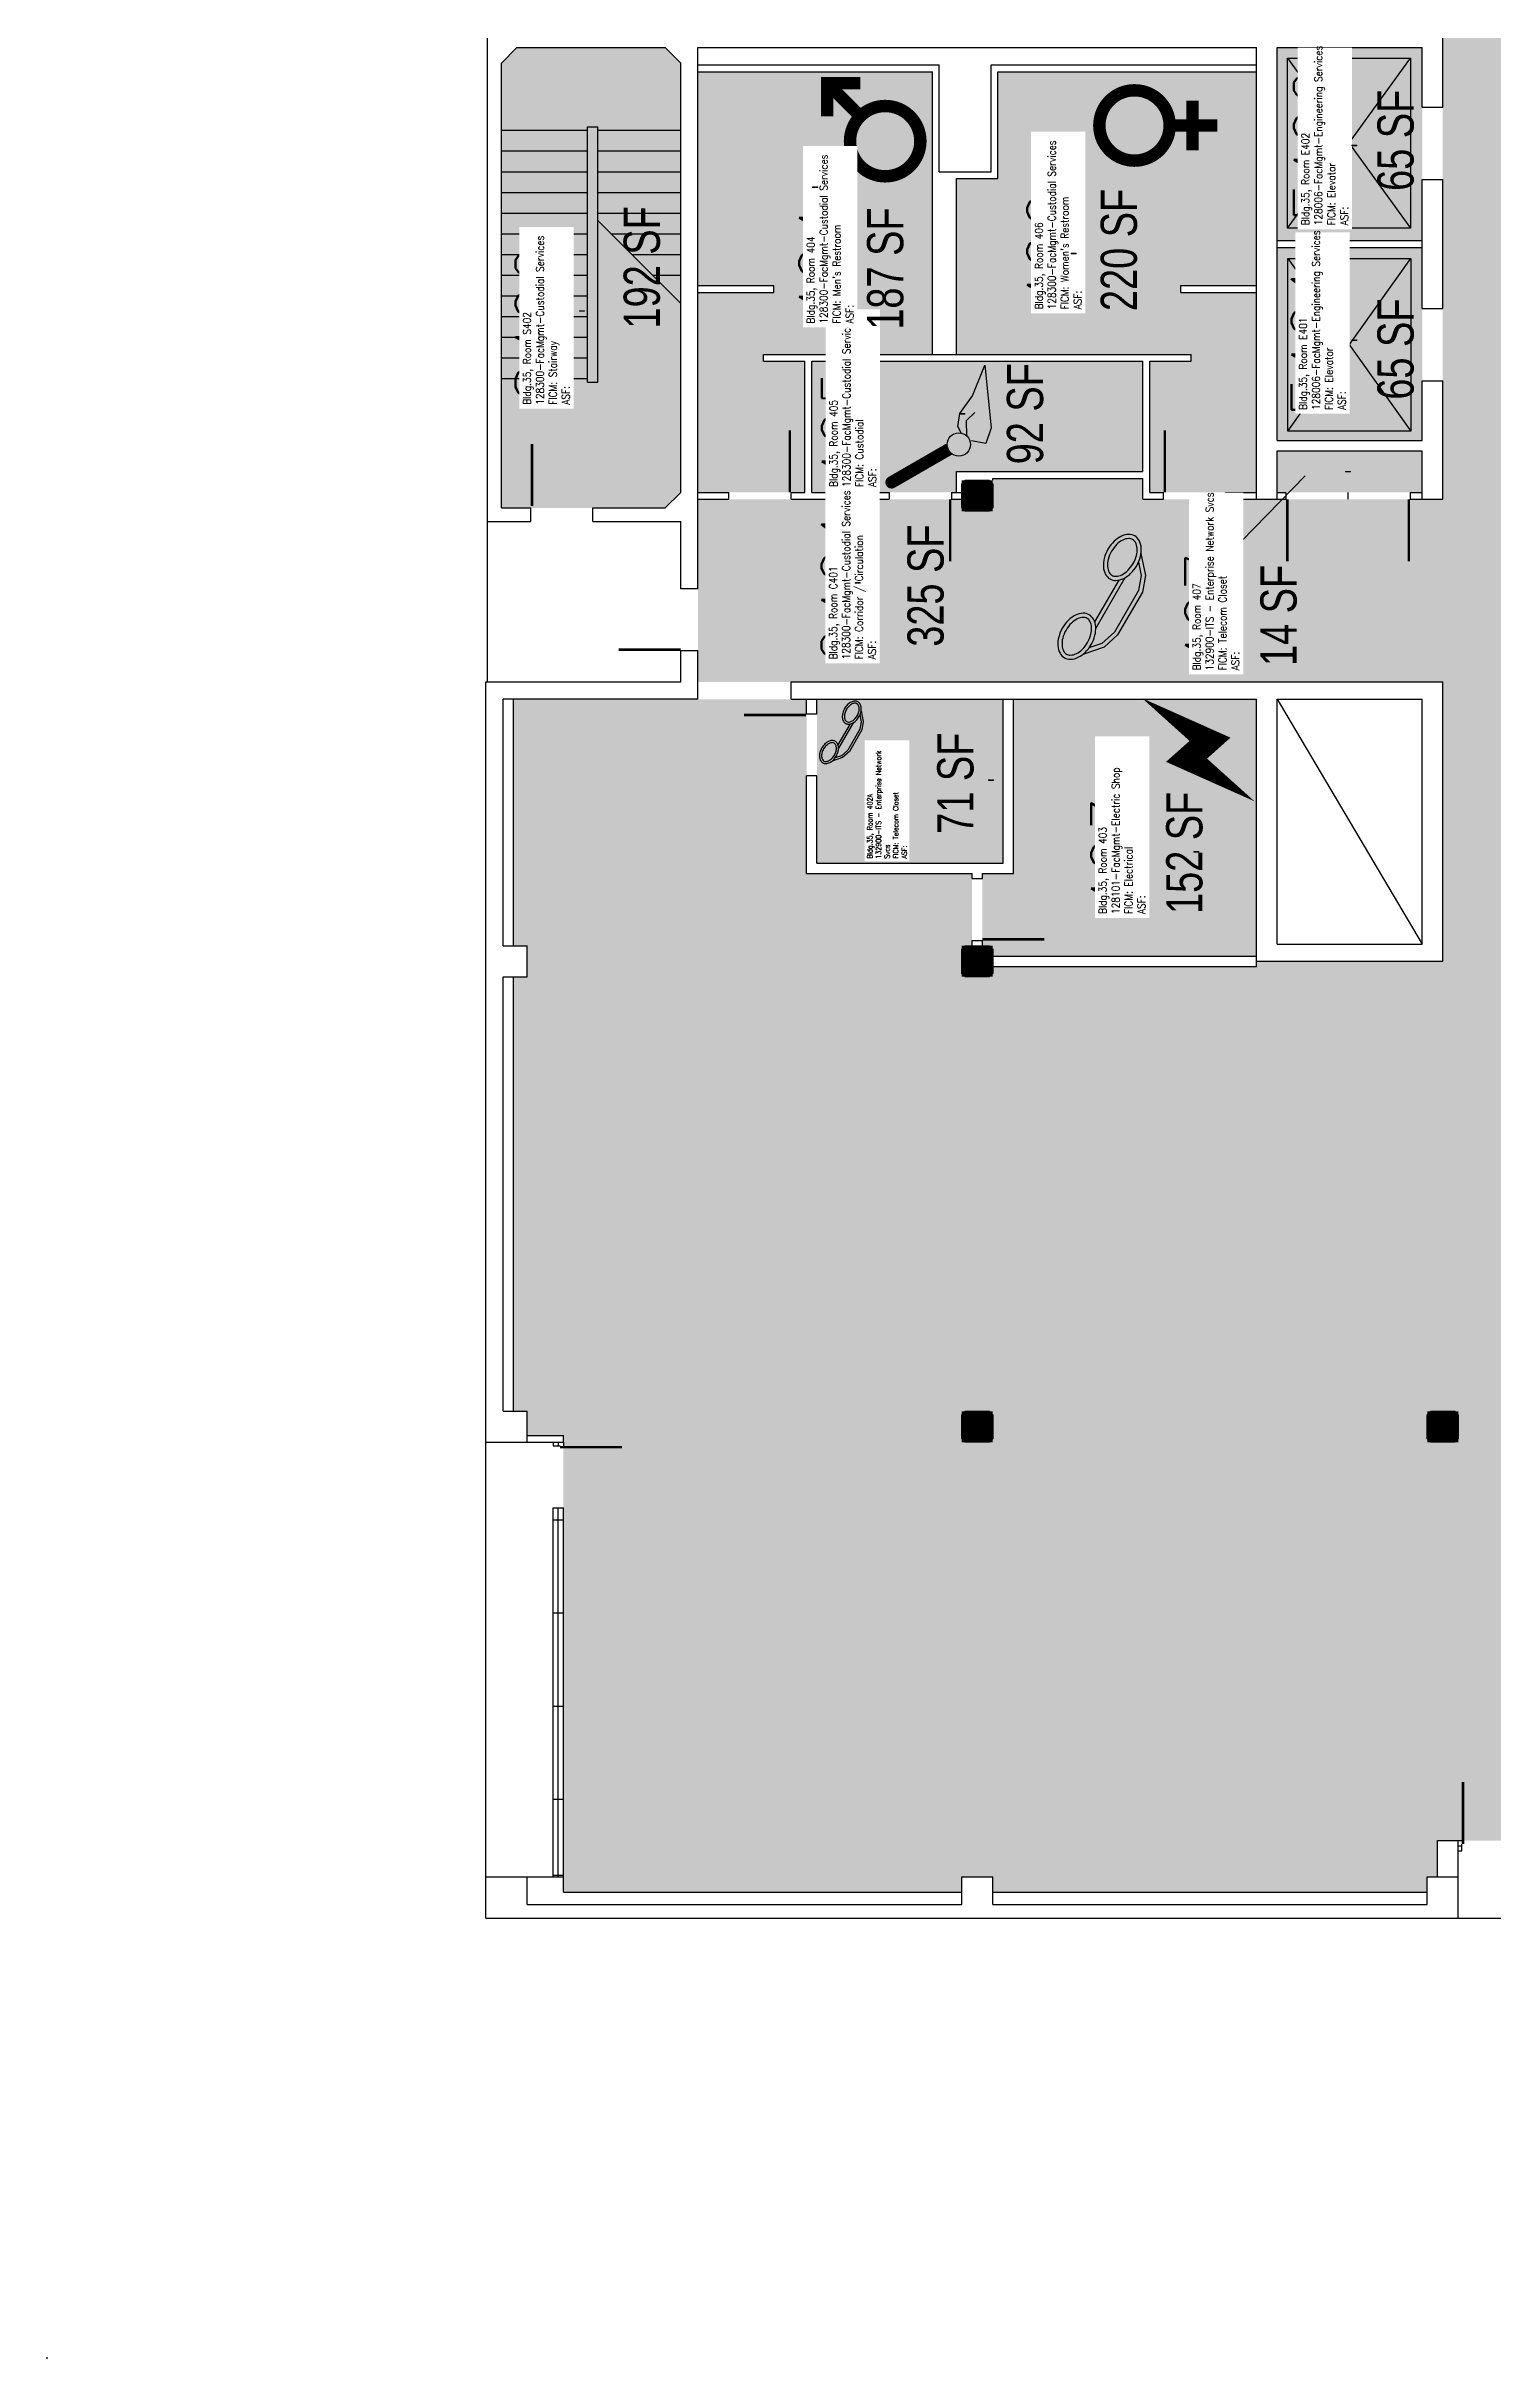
# Model space of a CAD drawing. Header units: inches. Extents: x 0 to 3363, y 0 to 2553.
# Drawn here: x 0 to 839, y 0 to 1341 of the extents above; entities that cross this region are included whole.
import ezdxf
from ezdxf.enums import TextEntityAlignment as Align

# ---------------------------------------------------------------- set-up
doc = ezdxf.new("R2010")
doc.units = ezdxf.units.IN
doc.header["$LTSCALE"] = 10
doc.header["$MEASUREMENT"] = 0
doc.layers.get('0').update_dxf_attribs({"linetype": 'CONTINUOUS'})
for name, color, linetype in [('A-DOOR', 2, 'CONTINUOUS'), ('A-FLOR', 3, 'CONTINUOUS'), ('A-GLAZ', 1, 'CONTINUOUS'), ('A-GLAZ-SILL', 2, 'CONTINUOUS'), ('A-IDEN-ICON', 4, 'CONTINUOUS'), ('A-IDEN-RNUM', 7, 'CONTINUOUS'), ('A-IDEN-SNUM', 4, 'CONTINUOUS'), ('A-IDEN-VNUM', 4, 'CONTINUOUS'), ('A-ROOF', 2, 'CONTINUOUS'), ('A-SWAL', 5, 'CONTINUOUS'), ('A-WALL', 5, 'CONTINUOUS'), ('A-WALL-PATT', 7, 'CONTINUOUS'), ('AREA-TEXT', 3, 'CONTINUOUS'), ('Rooms-Category-Color', 7, 'CONTINUOUS'), ('Rooms-College-Color', 7, 'CONTINUOUS'), ('Rooms-Department-Color', 7, 'CONTINUOUS'), ('Rooms-Division-Color', 7, 'CONTINUOUS'), ('Rooms-Information', 7, 'CONTINUOUS')]:
    doc.layers.add(name, color=color, linetype=linetype)
doc.styles.add('AREA', font='arial.ttf', dxfattribs={"width": 0.75, "height": 21})
doc.styles.add('ROOMSNUMBER', font='TXT.SHX', dxfattribs={"height": 0.03})
doc.styles.add('ROOMVNUMBER', font='simplex.shx', dxfattribs={"width": 0.85})

# ---------------------------------------------------------------- blocks, each defined once
blk = doc.blocks.new('CPCUST')
for p, q in [((0.0171, -0.0639), (0.02, -0.0466)), ((0.0262, -0.0408), (0.0446, -0.0406)), ((0.0297, -0.0341), (0.0376, -0.0302)), ((0.0376, -0.0302), (0.0533, -0.0324)), ((0.0446, -0.0406), (0.0543, -0.0505)), ((0.0533, -0.0324), (0.0745, -0.0479)), ((0.0745, -0.0479), (0.1117, -0.0625)), ((0.0358, -0.0705), (0.0171, -0.0639)), ((0.1117, -0.0625), (0.0358, -0.0705))]:
    blk.add_line(p, q)
at = {"const_width": 0.015}
blk.add_lwpolyline([(-0.03, 0.05), (0.01, -0.0193)], dxfattribs=at)
at = {"const_width": 0.0075}
blk.add_lwpolyline([(-0.0332, 0.0481, 1), (-0.0268, 0.0519, 1)], format="xyb", close=True, dxfattribs=at)
blk.add_circle((0.0158, -0.0313), 0.0141)
blk = doc.blocks.new('CPMEN')
at = {"const_width": 0.015}
for points in [[(0.055, 0.01), (0.055, 0.05), (0.015, 0.05)], [(0.0151, 0.0101), (0.055, 0.05)]]:
    blk.add_lwpolyline(points, dxfattribs=at)
blk.add_lwpolyline([(-0.0575, -0.02, 1), (0.0275, -0.02, 1)], format="xyb", close=True, dxfattribs=at)
blk = doc.blocks.new('CPWOMEN')
at = {"const_width": 0.015}
blk.add_lwpolyline([(-0.0375, 0, 1), (0.0475, 0, 1)], format="xyb", close=True, dxfattribs=at)
for points in [[(0.005, -0.04), (0.005, -0.1)], [(-0.025, -0.07), (0.035, -0.07)]]:
    blk.add_lwpolyline(points, dxfattribs=at)
blk = doc.blocks.new('CPELECT')
blk.add_lwpolyline([(0.0623, 0.0629, 0, 0.03, 0), (0.0105, -0.0168, 0.03, 0.03, 0), (-0.0105, 0.0068, 0.03, 0, 0), (-0.0623, -0.0729, 0.03, 0, 0)], format="xyseb")
blk = doc.blocks.new('CPPHONE')
for p, q in [((0.0169, 0.0279), (-0.0182, -0.0329)), ((0.0096, 0.0252), (-0.0196, -0.0252))]:
    blk.add_line(p, q)
for points in [[(0.0364, 0.0572), (0.0417, 0.0308), (0.0382, 0.0108), (0.0082, -0.0411), (-0.0083, -0.0558), (-0.0338, -0.0645)], [(0.0334, 0.047), (0.0366, 0.0307), (0.0334, 0.0126), (0.0043, -0.0379), (-0.0109, -0.0514), (-0.0265, -0.0567)]]:
    blk.add_lwpolyline(points)
for points in [[(0.0288, 0.0786, 0.139889), (0.0216, 0.0804, 0.107118), (0.0122, 0.0781, 0.079812), (0.0039, 0.0722, 0.067459), (-0.0035, 0.0626, 0.067459), (-0.008, 0.0515, 0.079812), (-0.009, 0.0413, 0.107118), (-0.0064, 0.032, 0.139889), (-0.0012, 0.0267, 0.139889), (0.0061, 0.0248, 0.107118), (0.0155, 0.0272, 0.079812), (0.0238, 0.0331, 0.067459), (0.0312, 0.0426, 0.067459), (0.0357, 0.0538, 0.079812), (0.0367, 0.0639, 0.107118), (0.034, 0.0732, 0.139889)], [(0.0263, 0.0743, 0.139889), (0.0218, 0.0754, 0.107118), (0.0144, 0.0736, 0.079812), (0.0074, 0.0686, 0.067459), (0.0008, 0.0601, 0.067459), (-0.0032, 0.0502, 0.079812), (-0.004, 0.0417, 0.107118), (-0.0019, 0.0344, 0.139889), (0.0013, 0.031, 0.139889), (0.0059, 0.0298, 0.107118), (0.0133, 0.0317, 0.079812), (0.0203, 0.0367, 0.067459), (0.0268, 0.0451, 0.067459), (0.0309, 0.055, 0.079812), (0.0317, 0.0636, 0.107118), (0.0296, 0.0709, 0.139889)], [(-0.0262, -0.0167, 0.139889), (-0.0334, -0.0148, 0.107118), (-0.0428, -0.0172, 0.079812), (-0.0511, -0.0231, 0.067459), (-0.0585, -0.0326, 0.067459), (-0.063, -0.0438, 0.079812), (-0.064, -0.0539, 0.107118), (-0.0614, -0.0632, 0.139889), (-0.0562, -0.0686, 0.139889), (-0.0489, -0.0704, 0.107118), (-0.0395, -0.0681, 0.079812), (-0.0312, -0.0622, 0.067459), (-0.0238, -0.0526, 0.067459), (-0.0193, -0.0415, 0.079812), (-0.0183, -0.0313, 0.107118), (-0.021, -0.022, 0.139889)], [(-0.0287, -0.021, 0.139889), (-0.0332, -0.0198, 0.107118), (-0.0406, -0.0217, 0.079812), (-0.0476, -0.0267, 0.067459), (-0.0542, -0.0351, 0.067459), (-0.0582, -0.045, 0.079812), (-0.059, -0.0536, 0.107118), (-0.0569, -0.0609, 0.139889), (-0.0537, -0.0643, 0.139889), (-0.0491, -0.0654, 0.107118), (-0.0417, -0.0636, 0.079812), (-0.0347, -0.0586, 0.067459), (-0.0282, -0.0501, 0.067459), (-0.0241, -0.0402, 0.079812), (-0.0233, -0.0317, 0.107118), (-0.0254, -0.0244, 0.139889)]]:
    blk.add_lwpolyline(points, format="xyb", close=True)
blk = doc.blocks.new('COL')
at = {"layer": 'A-SWAL'}
blk.add_lwpolyline([(9, 7), (9, -7), (7, -9), (-7, -9), (-9, -7), (-9, 7), (-7, 9), (7, 9)], close=True, dxfattribs=at)
at = {"layer": 'A-WALL-PATT', "const_width": 18}
blk.add_lwpolyline([(0, 9), (0, -9)], dxfattribs=at)

msp = doc.modelspace()

# ---------------------------------------------------------------- hatches: boundary and pattern name
at = {"layer": 'Rooms-Category-Color', "true_color": 0x99d7b2}
msp.add_hatch(color=253, dxfattribs=at).paths.add_polyline_path([(810, 1089), (810, 816), (810, 810), (804, 810), (798, 810), (702, 810), (702, 807), (537, 807), (537, 810), (537, 822), (537, 861), (441, 861), (441, 962), (431, 962), (429, 962), (425, 962), (417, 962), (271, 962), (271, 819), (279, 819), (279, 816), (279, 810), (279, 801), (271, 801), (271, 549), (279, 549), (279, 543), (279, 537), (279, 535), (300, 535), (300, 531), (300, 318), (300, 282), (300, 279), (300, 270), (531, 270), (531, 279), (549, 279), (549, 270), (801, 270), (801, 279), (804, 279), (807, 279), (807, 300), (810, 300), (813, 300), (819, 300), (969, 300), (975, 300), (1077, 300), (1083, 300), (1239, 300), (1245, 300), (1401, 300), (1407, 300), (1611, 300), (1615, 300), (1615, 432), (1615, 531), (1611, 531), (1611, 537), (1611, 543), (1611, 549), (1629, 549), (1629, 543), (1631, 543), (1632, 543), (1667, 543), (1668, 543), (1790, 543), (1826, 543), (1891, 543), (1891, 672), (1890, 672), (1887, 672), (1782, 672), (1733.6, 672), (1665, 672), (1629, 672), (1623, 672), (1617, 672), (1611, 672), (1575, 672), (1509, 672), (1395, 672), (1359, 672), (1350, 672), (1341, 672), (1324.3, 672), (1305, 672), (1185, 672), (1125, 672), (1089, 672), (1077, 672), (1023, 672), (1023, 678), (1023, 813), (1050, 813), (1050, 969), (1050, 975), (1050, 1077), (1050, 1083), (1050, 1566), (1050, 1596), (2340, 1596), (2460, 1596), (2460, 1062), (2460, 810), (2433, 810), (2433, 785), (2433, 689), (2433, 678), (2433, 672), (2425, 672), (2389, 672), (2328, 672), (2325, 672), (2322, 672), (2223, 672), (2202, 672), (2166, 672), (2163, 672), (2157, 672), (2154, 672), (2118, 672), (1930, 672), (1894, 672), (1893, 672), (1893, 543), (1893, 300), (1899, 300), (2419, 300), (2421, 300), (2422, 300), (2430, 300), (2430, 279), (2436, 279), (2439, 279), (2439, 269), (2439, 263), (2589, 263), (2595, 263), (2623, 263), (2659, 263), (2691, 263), (2691, 269), (2691, 279), (2697, 279), (2703, 279), (2707, 279), (2707, 486), (2703, 486), (2700, 486), (2700, 503), (2700, 507), (2700, 533), (2700, 537), (2700, 543), (2700, 603), (2700, 611), (2700, 613), (2700, 639), (2700, 647), (2700, 648), (2700, 649), (2700, 672), (2700, 678), (2700, 815), (2700, 972), (2798, 972), (2808, 972), (2808, 812), (2808, 808), (2808, 805), (2808, 702), (2808, 678), (2808, 672), (2808, 652), (2808, 648), (2808, 647), (2808, 611), (2808, 543), (2808, 537), (2808, 486), (2709, 486), (2709, 279), (2709, 269), (2913, 269), (2919, 269), (2961, 269), (2961, 279), (2979, 279), (2979, 269), (3048, 269), (3105, 269), (3111, 269), (3231, 269), (3231, 279), (3231, 1071), (3231, 1081), (3231, 1095), (3231, 1605), (3231, 1611), (3231, 1621), (2979, 1621), (2979, 1611), (2965, 1611), (2961, 1611), (2961, 1621), (2916, 1621), (2916, 1627), (2916, 1633), (2808, 1633), (2808, 1627), (2808, 1610), (2808, 1543), (2808, 1458), (2710, 1458), (2706, 1458), (2700, 1458), (2700, 1620), (2700, 1725), (2700, 1728), (2710, 1728), (2710, 1635), (2808, 1635), (2916, 1635), (2967, 1635), (2973, 1635), (3048, 1635), (3048, 1882), (3048, 1890), (3085, 1890), (3085, 1893), (3085, 2052), (3085, 2160), (3048, 2160), (3048, 2259), (3048, 2260), (3048, 2268), (3048, 2421), (2708, 2421), (2708, 2322), (2700, 2322), (2700, 2328), (2700, 2422), (2541, 2422), (2535, 2422), (2519, 2422), (2518, 2422), (2507, 2422), (2483, 2422), (2482, 2422), (2471, 2422), (2436, 2422), (2436, 2268), (2433, 2268), (2433, 2169), (2437, 2169), (2439, 2167), (2439, 2153), (2437, 2151), (2423, 2151), (2421, 2153), (2421, 2160), (2169, 2160), (2169, 2153), (2167, 2151), (2153, 2151), (2151, 2153), (2151, 2160), (1899, 2160), (1899, 2153), (1897, 2151), (1883, 2151), (1881, 2153), (1881, 2160), (1629, 2160), (1629, 2153), (1627, 2151), (1613, 2151), (1611, 2153), (1611, 2160), (1359, 2160), (1359, 2153), (1357, 2151), (1353, 2151), (1353, 1887), (1353, 1760), (1353, 1754), (1353, 1725), (813, 1725), (813, 1620), (810, 1620), (810, 1461), (810, 1458), (813, 1458), (813, 1455), (813, 1453), (813, 1449), (813, 1447), (813, 1417), (813, 1413), (813, 1411), (813, 1350), (810, 1350), (810, 1305.5), (810, 1263.5), (810, 1188.6), (810, 1146.6)])
at = {"layer": 'Rooms-Category-Color', "true_color": 0xadadad}
for points in [[(264, 1073), (264, 1081), (264, 1129), (264, 1142), (264, 1331), (273, 1340), (359, 1340), (368, 1331), (368, 1082), (359, 1073), (317, 1073), (281, 1073)], [(798.2, 1228), (798.2, 1263.5), (798.2, 1305.5), (798, 1340), (714, 1340), (714, 1228)], [(416, 1158), (416, 1162), (514, 1162), (514, 1326), (506, 1326), (378, 1326), (378, 1322), (378, 1202), (422, 1202), (422, 1198), (378, 1198), (378, 1146), (378, 1142), (378, 1082), (396, 1082), (402, 1082), (432, 1082), (438, 1082), (440, 1082), (440, 1142), (440, 1158)], [(664, 1158), (640, 1158), (640, 1082), (648, 1082), (684, 1082), (702, 1082), (684, 1082), (702, 1082), (702, 1112), (702, 1198), (658, 1198), (658, 1202), (702, 1202), (702, 1326), (590, 1326), (552, 1326), (552, 1264), (528, 1264), (528, 1162), (664, 1162)], [(798.2, 1188.6), (798.2, 1224), (714, 1224), (714, 1112), (798, 1112), (798.2, 1146.6)], [(528, 1082), (528, 1094), (636, 1094), (636, 1158), (444, 1158), (444, 1082), (446, 1082), (449, 1082), (485, 1082), (487, 1082), (489, 1082), (523, 1082), (525, 1082)], [(791, 1082), (755, 1082), (714, 1082), (714, 1106), (798, 1106), (798, 1082), (792, 1082)], [(810, 972), (810, 1078), (792, 1078), (755, 1078), (720, 1078), (719, 1078), (714, 1078), (702, 1078), (684, 1078), (702, 1078), (684, 1078), (648, 1078), (636, 1078), (636, 1090), (549, 1090), (549, 1078), (531, 1078), (525, 1078), (523, 1078), (495, 1078), (489, 1078), (487, 1078), (485, 1078), (449, 1078), (438, 1078), (432, 1078), (402, 1078), (396, 1078), (378, 1078), (378, 1044), (378, 1026), (378, 996), (378, 990), (378, 972), (431, 972), (467, 972)], [(555, 867), (555, 962), (447, 962), (447, 917.5), (447, 867)], [(543, 861), (561, 861), (561, 962), (565, 962), (569, 962), (702, 962), (702, 816), (702, 813), (543, 813), (543, 822), (543, 858)]]:
    msp.add_hatch(color=253, dxfattribs=at).paths.add_polyline_path(points)
at = {"layer": 'Rooms-College-Color', "true_color": 0x80bc67}
msp.add_hatch(color=83, dxfattribs=at).paths.add_polyline_path([(810, 1089), (810, 816), (810, 810), (804, 810), (798, 810), (702, 810), (702, 807), (537, 807), (537, 810), (537, 822), (537, 861), (441, 861), (441, 962), (431, 962), (429, 962), (425, 962), (417, 962), (271, 962), (271, 819), (279, 819), (279, 816), (279, 810), (279, 801), (271, 801), (271, 549), (279, 549), (279, 543), (279, 537), (279, 535), (300, 535), (300, 531), (300, 318), (300, 282), (300, 279), (300, 270), (531, 270), (531, 279), (549, 279), (549, 270), (801, 270), (801, 279), (804, 279), (807, 279), (807, 300), (810, 300), (813, 300), (819, 300), (969, 300), (975, 300), (1077, 300), (1083, 300), (1239, 300), (1245, 300), (1401, 300), (1407, 300), (1611, 300), (1615, 300), (1615, 432), (1615, 531), (1611, 531), (1611, 537), (1611, 543), (1611, 549), (1629, 549), (1629, 543), (1631, 543), (1632, 543), (1667, 543), (1668, 543), (1790, 543), (1826, 543), (1891, 543), (1891, 672), (1890, 672), (1887, 672), (1782, 672), (1733.6, 672), (1665, 672), (1629, 672), (1623, 672), (1617, 672), (1611, 672), (1575, 672), (1509, 672), (1395, 672), (1359, 672), (1350, 672), (1341, 672), (1324.3, 672), (1305, 672), (1185, 672), (1125, 672), (1089, 672), (1077, 672), (1023, 672), (1023, 678), (1023, 813), (1050, 813), (1050, 969), (1050, 975), (1050, 1077), (1050, 1083), (1050, 1566), (1050, 1596), (2340, 1596), (2460, 1596), (2460, 1062), (2460, 810), (2433, 810), (2433, 785), (2433, 689), (2433, 678), (2433, 672), (2425, 672), (2389, 672), (2328, 672), (2325, 672), (2322, 672), (2223, 672), (2202, 672), (2166, 672), (2163, 672), (2157, 672), (2154, 672), (2118, 672), (1930, 672), (1894, 672), (1893, 672), (1893, 543), (1893, 300), (1899, 300), (2419, 300), (2421, 300), (2422, 300), (2430, 300), (2430, 279), (2436, 279), (2439, 279), (2439, 269), (2439, 263), (2589, 263), (2595, 263), (2623, 263), (2659, 263), (2691, 263), (2691, 269), (2691, 279), (2697, 279), (2703, 279), (2707, 279), (2707, 486), (2703, 486), (2700, 486), (2700, 503), (2700, 507), (2700, 533), (2700, 537), (2700, 543), (2700, 603), (2700, 611), (2700, 613), (2700, 639), (2700, 647), (2700, 648), (2700, 649), (2700, 672), (2700, 678), (2700, 815), (2700, 972), (2798, 972), (2808, 972), (2808, 812), (2808, 808), (2808, 805), (2808, 702), (2808, 678), (2808, 672), (2808, 652), (2808, 648), (2808, 647), (2808, 611), (2808, 543), (2808, 537), (2808, 486), (2709, 486), (2709, 279), (2709, 269), (2913, 269), (2919, 269), (2961, 269), (2961, 279), (2979, 279), (2979, 269), (3048, 269), (3105, 269), (3111, 269), (3231, 269), (3231, 279), (3231, 1071), (3231, 1081), (3231, 1095), (3231, 1605), (3231, 1611), (3231, 1621), (2979, 1621), (2979, 1611), (2965, 1611), (2961, 1611), (2961, 1621), (2916, 1621), (2916, 1627), (2916, 1633), (2808, 1633), (2808, 1627), (2808, 1610), (2808, 1543), (2808, 1458), (2710, 1458), (2706, 1458), (2700, 1458), (2700, 1620), (2700, 1725), (2700, 1728), (2710, 1728), (2710, 1635), (2808, 1635), (2916, 1635), (2967, 1635), (2973, 1635), (3048, 1635), (3048, 1882), (3048, 1890), (3085, 1890), (3085, 1893), (3085, 2052), (3085, 2160), (3048, 2160), (3048, 2259), (3048, 2260), (3048, 2268), (3048, 2421), (2708, 2421), (2708, 2322), (2700, 2322), (2700, 2328), (2700, 2422), (2541, 2422), (2535, 2422), (2519, 2422), (2518, 2422), (2507, 2422), (2483, 2422), (2482, 2422), (2471, 2422), (2436, 2422), (2436, 2268), (2433, 2268), (2433, 2169), (2437, 2169), (2439, 2167), (2439, 2153), (2437, 2151), (2423, 2151), (2421, 2153), (2421, 2160), (2169, 2160), (2169, 2153), (2167, 2151), (2153, 2151), (2151, 2153), (2151, 2160), (1899, 2160), (1899, 2153), (1897, 2151), (1883, 2151), (1881, 2153), (1881, 2160), (1629, 2160), (1629, 2153), (1627, 2151), (1613, 2151), (1611, 2153), (1611, 2160), (1359, 2160), (1359, 2153), (1357, 2151), (1353, 2151), (1353, 1887), (1353, 1760), (1353, 1754), (1353, 1725), (813, 1725), (813, 1620), (810, 1620), (810, 1461), (810, 1458), (813, 1458), (813, 1455), (813, 1453), (813, 1449), (813, 1447), (813, 1417), (813, 1413), (813, 1411), (813, 1350), (810, 1350), (810, 1305.5), (810, 1263.5), (810, 1188.6), (810, 1146.6)])
at = {"layer": 'Rooms-College-Color', "true_color": 0xadadad}
for points in [[(264, 1073), (264, 1081), (264, 1129), (264, 1142), (264, 1331), (273, 1340), (359, 1340), (368, 1331), (368, 1082), (359, 1073), (317, 1073), (281, 1073)], [(798.2, 1228), (798.2, 1263.5), (798.2, 1305.5), (798, 1340), (714, 1340), (714, 1228)], [(416, 1158), (416, 1162), (514, 1162), (514, 1326), (506, 1326), (378, 1326), (378, 1322), (378, 1202), (422, 1202), (422, 1198), (378, 1198), (378, 1146), (378, 1142), (378, 1082), (396, 1082), (402, 1082), (432, 1082), (438, 1082), (440, 1082), (440, 1142), (440, 1158)], [(664, 1158), (640, 1158), (640, 1082), (648, 1082), (684, 1082), (702, 1082), (684, 1082), (702, 1082), (702, 1112), (702, 1198), (658, 1198), (658, 1202), (702, 1202), (702, 1326), (590, 1326), (552, 1326), (552, 1264), (528, 1264), (528, 1162), (664, 1162)], [(798.2, 1188.6), (798.2, 1224), (714, 1224), (714, 1112), (798, 1112), (798.2, 1146.6)], [(528, 1082), (528, 1094), (636, 1094), (636, 1158), (444, 1158), (444, 1082), (446, 1082), (449, 1082), (485, 1082), (487, 1082), (489, 1082), (523, 1082), (525, 1082)], [(791, 1082), (755, 1082), (714, 1082), (714, 1106), (798, 1106), (798, 1082), (792, 1082)], [(810, 972), (810, 1078), (792, 1078), (755, 1078), (720, 1078), (719, 1078), (714, 1078), (702, 1078), (684, 1078), (702, 1078), (684, 1078), (648, 1078), (636, 1078), (636, 1090), (549, 1090), (549, 1078), (531, 1078), (525, 1078), (523, 1078), (495, 1078), (489, 1078), (487, 1078), (485, 1078), (449, 1078), (438, 1078), (432, 1078), (402, 1078), (396, 1078), (378, 1078), (378, 1044), (378, 1026), (378, 996), (378, 990), (378, 972), (431, 972), (467, 972)], [(555, 867), (555, 962), (447, 962), (447, 917.5), (447, 867)], [(543, 861), (561, 861), (561, 962), (565, 962), (569, 962), (702, 962), (702, 816), (702, 813), (543, 813), (543, 822), (543, 858)]]:
    msp.add_hatch(color=253, dxfattribs=at).paths.add_polyline_path(points)
at = {"layer": 'Rooms-Department-Color', "true_color": 0x62f98f}
msp.add_hatch(color=91, dxfattribs=at).paths.add_polyline_path([(810, 1089), (810, 816), (810, 810), (804, 810), (798, 810), (702, 810), (702, 807), (537, 807), (537, 810), (537, 822), (537, 861), (441, 861), (441, 962), (431, 962), (429, 962), (425, 962), (417, 962), (271, 962), (271, 819), (279, 819), (279, 816), (279, 810), (279, 801), (271, 801), (271, 549), (279, 549), (279, 543), (279, 537), (279, 535), (300, 535), (300, 531), (300, 318), (300, 282), (300, 279), (300, 270), (531, 270), (531, 279), (549, 279), (549, 270), (801, 270), (801, 279), (804, 279), (807, 279), (807, 300), (810, 300), (813, 300), (819, 300), (969, 300), (975, 300), (1077, 300), (1083, 300), (1239, 300), (1245, 300), (1401, 300), (1407, 300), (1611, 300), (1615, 300), (1615, 432), (1615, 531), (1611, 531), (1611, 537), (1611, 543), (1611, 549), (1629, 549), (1629, 543), (1631, 543), (1632, 543), (1667, 543), (1668, 543), (1790, 543), (1826, 543), (1891, 543), (1891, 672), (1890, 672), (1887, 672), (1782, 672), (1733.6, 672), (1665, 672), (1629, 672), (1623, 672), (1617, 672), (1611, 672), (1575, 672), (1509, 672), (1395, 672), (1359, 672), (1350, 672), (1341, 672), (1324.3, 672), (1305, 672), (1185, 672), (1125, 672), (1089, 672), (1077, 672), (1023, 672), (1023, 678), (1023, 813), (1050, 813), (1050, 969), (1050, 975), (1050, 1077), (1050, 1083), (1050, 1566), (1050, 1596), (2340, 1596), (2460, 1596), (2460, 1062), (2460, 810), (2433, 810), (2433, 785), (2433, 689), (2433, 678), (2433, 672), (2425, 672), (2389, 672), (2328, 672), (2325, 672), (2322, 672), (2223, 672), (2202, 672), (2166, 672), (2163, 672), (2157, 672), (2154, 672), (2118, 672), (1930, 672), (1894, 672), (1893, 672), (1893, 543), (1893, 300), (1899, 300), (2419, 300), (2421, 300), (2422, 300), (2430, 300), (2430, 279), (2436, 279), (2439, 279), (2439, 269), (2439, 263), (2589, 263), (2595, 263), (2623, 263), (2659, 263), (2691, 263), (2691, 269), (2691, 279), (2697, 279), (2703, 279), (2707, 279), (2707, 486), (2703, 486), (2700, 486), (2700, 503), (2700, 507), (2700, 533), (2700, 537), (2700, 543), (2700, 603), (2700, 611), (2700, 613), (2700, 639), (2700, 647), (2700, 648), (2700, 649), (2700, 672), (2700, 678), (2700, 815), (2700, 972), (2798, 972), (2808, 972), (2808, 812), (2808, 808), (2808, 805), (2808, 702), (2808, 678), (2808, 672), (2808, 652), (2808, 648), (2808, 647), (2808, 611), (2808, 543), (2808, 537), (2808, 486), (2709, 486), (2709, 279), (2709, 269), (2913, 269), (2919, 269), (2961, 269), (2961, 279), (2979, 279), (2979, 269), (3048, 269), (3105, 269), (3111, 269), (3231, 269), (3231, 279), (3231, 1071), (3231, 1081), (3231, 1095), (3231, 1605), (3231, 1611), (3231, 1621), (2979, 1621), (2979, 1611), (2965, 1611), (2961, 1611), (2961, 1621), (2916, 1621), (2916, 1627), (2916, 1633), (2808, 1633), (2808, 1627), (2808, 1610), (2808, 1543), (2808, 1458), (2710, 1458), (2706, 1458), (2700, 1458), (2700, 1620), (2700, 1725), (2700, 1728), (2710, 1728), (2710, 1635), (2808, 1635), (2916, 1635), (2967, 1635), (2973, 1635), (3048, 1635), (3048, 1882), (3048, 1890), (3085, 1890), (3085, 1893), (3085, 2052), (3085, 2160), (3048, 2160), (3048, 2259), (3048, 2260), (3048, 2268), (3048, 2421), (2708, 2421), (2708, 2322), (2700, 2322), (2700, 2328), (2700, 2422), (2541, 2422), (2535, 2422), (2519, 2422), (2518, 2422), (2507, 2422), (2483, 2422), (2482, 2422), (2471, 2422), (2436, 2422), (2436, 2268), (2433, 2268), (2433, 2169), (2437, 2169), (2439, 2167), (2439, 2153), (2437, 2151), (2423, 2151), (2421, 2153), (2421, 2160), (2169, 2160), (2169, 2153), (2167, 2151), (2153, 2151), (2151, 2153), (2151, 2160), (1899, 2160), (1899, 2153), (1897, 2151), (1883, 2151), (1881, 2153), (1881, 2160), (1629, 2160), (1629, 2153), (1627, 2151), (1613, 2151), (1611, 2153), (1611, 2160), (1359, 2160), (1359, 2153), (1357, 2151), (1353, 2151), (1353, 1887), (1353, 1760), (1353, 1754), (1353, 1725), (813, 1725), (813, 1620), (810, 1620), (810, 1461), (810, 1458), (813, 1458), (813, 1455), (813, 1453), (813, 1449), (813, 1447), (813, 1417), (813, 1413), (813, 1411), (813, 1350), (810, 1350), (810, 1305.5), (810, 1263.5), (810, 1188.6), (810, 1146.6)])
at = {"layer": 'Rooms-Department-Color', "true_color": 0xacacac}
for points in [[(264, 1073), (264, 1081), (264, 1129), (264, 1142), (264, 1331), (273, 1340), (359, 1340), (368, 1331), (368, 1082), (359, 1073), (317, 1073), (281, 1073)], [(798.2, 1228), (798.2, 1263.5), (798.2, 1305.5), (798, 1340), (714, 1340), (714, 1228)], [(416, 1158), (416, 1162), (514, 1162), (514, 1326), (506, 1326), (378, 1326), (378, 1322), (378, 1202), (422, 1202), (422, 1198), (378, 1198), (378, 1146), (378, 1142), (378, 1082), (396, 1082), (402, 1082), (432, 1082), (438, 1082), (440, 1082), (440, 1142), (440, 1158)], [(664, 1158), (640, 1158), (640, 1082), (648, 1082), (684, 1082), (702, 1082), (684, 1082), (702, 1082), (702, 1112), (702, 1198), (658, 1198), (658, 1202), (702, 1202), (702, 1326), (590, 1326), (552, 1326), (552, 1264), (528, 1264), (528, 1162), (664, 1162)], [(798.2, 1188.6), (798.2, 1224), (714, 1224), (714, 1112), (798, 1112), (798.2, 1146.6)], [(528, 1082), (528, 1094), (636, 1094), (636, 1158), (444, 1158), (444, 1082), (446, 1082), (449, 1082), (485, 1082), (487, 1082), (489, 1082), (523, 1082), (525, 1082)], [(791, 1082), (755, 1082), (714, 1082), (714, 1106), (798, 1106), (798, 1082), (792, 1082)], [(810, 972), (810, 1078), (792, 1078), (755, 1078), (720, 1078), (719, 1078), (714, 1078), (702, 1078), (684, 1078), (702, 1078), (684, 1078), (648, 1078), (636, 1078), (636, 1090), (549, 1090), (549, 1078), (531, 1078), (525, 1078), (523, 1078), (495, 1078), (489, 1078), (487, 1078), (485, 1078), (449, 1078), (438, 1078), (432, 1078), (402, 1078), (396, 1078), (378, 1078), (378, 1044), (378, 1026), (378, 996), (378, 990), (378, 972), (431, 972), (467, 972)], [(555, 867), (555, 962), (447, 962), (447, 917.5), (447, 867)], [(543, 861), (561, 861), (561, 962), (565, 962), (569, 962), (702, 962), (702, 816), (702, 813), (543, 813), (543, 822), (543, 858)]]:
    msp.add_hatch(color=253, dxfattribs=at).paths.add_polyline_path(points)
at = {"layer": 'Rooms-Division-Color', "true_color": 0x62f98f}
msp.add_hatch(color=91, dxfattribs=at).paths.add_polyline_path([(810, 1089), (810, 816), (810, 810), (804, 810), (798, 810), (702, 810), (702, 807), (537, 807), (537, 810), (537, 822), (537, 861), (441, 861), (441, 962), (431, 962), (429, 962), (425, 962), (417, 962), (271, 962), (271, 819), (279, 819), (279, 816), (279, 810), (279, 801), (271, 801), (271, 549), (279, 549), (279, 543), (279, 537), (279, 535), (300, 535), (300, 531), (300, 318), (300, 282), (300, 279), (300, 270), (531, 270), (531, 279), (549, 279), (549, 270), (801, 270), (801, 279), (804, 279), (807, 279), (807, 300), (810, 300), (813, 300), (819, 300), (969, 300), (975, 300), (1077, 300), (1083, 300), (1239, 300), (1245, 300), (1401, 300), (1407, 300), (1611, 300), (1615, 300), (1615, 432), (1615, 531), (1611, 531), (1611, 537), (1611, 543), (1611, 549), (1629, 549), (1629, 543), (1631, 543), (1632, 543), (1667, 543), (1668, 543), (1790, 543), (1826, 543), (1891, 543), (1891, 672), (1890, 672), (1887, 672), (1782, 672), (1733.6, 672), (1665, 672), (1629, 672), (1623, 672), (1617, 672), (1611, 672), (1575, 672), (1509, 672), (1395, 672), (1359, 672), (1350, 672), (1341, 672), (1324.3, 672), (1305, 672), (1185, 672), (1125, 672), (1089, 672), (1077, 672), (1023, 672), (1023, 678), (1023, 813), (1050, 813), (1050, 969), (1050, 975), (1050, 1077), (1050, 1083), (1050, 1566), (1050, 1596), (2340, 1596), (2460, 1596), (2460, 1062), (2460, 810), (2433, 810), (2433, 785), (2433, 689), (2433, 678), (2433, 672), (2425, 672), (2389, 672), (2328, 672), (2325, 672), (2322, 672), (2223, 672), (2202, 672), (2166, 672), (2163, 672), (2157, 672), (2154, 672), (2118, 672), (1930, 672), (1894, 672), (1893, 672), (1893, 543), (1893, 300), (1899, 300), (2419, 300), (2421, 300), (2422, 300), (2430, 300), (2430, 279), (2436, 279), (2439, 279), (2439, 269), (2439, 263), (2589, 263), (2595, 263), (2623, 263), (2659, 263), (2691, 263), (2691, 269), (2691, 279), (2697, 279), (2703, 279), (2707, 279), (2707, 486), (2703, 486), (2700, 486), (2700, 503), (2700, 507), (2700, 533), (2700, 537), (2700, 543), (2700, 603), (2700, 611), (2700, 613), (2700, 639), (2700, 647), (2700, 648), (2700, 649), (2700, 672), (2700, 678), (2700, 815), (2700, 972), (2798, 972), (2808, 972), (2808, 812), (2808, 808), (2808, 805), (2808, 702), (2808, 678), (2808, 672), (2808, 652), (2808, 648), (2808, 647), (2808, 611), (2808, 543), (2808, 537), (2808, 486), (2709, 486), (2709, 279), (2709, 269), (2913, 269), (2919, 269), (2961, 269), (2961, 279), (2979, 279), (2979, 269), (3048, 269), (3105, 269), (3111, 269), (3231, 269), (3231, 279), (3231, 1071), (3231, 1081), (3231, 1095), (3231, 1605), (3231, 1611), (3231, 1621), (2979, 1621), (2979, 1611), (2965, 1611), (2961, 1611), (2961, 1621), (2916, 1621), (2916, 1627), (2916, 1633), (2808, 1633), (2808, 1627), (2808, 1610), (2808, 1543), (2808, 1458), (2710, 1458), (2706, 1458), (2700, 1458), (2700, 1620), (2700, 1725), (2700, 1728), (2710, 1728), (2710, 1635), (2808, 1635), (2916, 1635), (2967, 1635), (2973, 1635), (3048, 1635), (3048, 1882), (3048, 1890), (3085, 1890), (3085, 1893), (3085, 2052), (3085, 2160), (3048, 2160), (3048, 2259), (3048, 2260), (3048, 2268), (3048, 2421), (2708, 2421), (2708, 2322), (2700, 2322), (2700, 2328), (2700, 2422), (2541, 2422), (2535, 2422), (2519, 2422), (2518, 2422), (2507, 2422), (2483, 2422), (2482, 2422), (2471, 2422), (2436, 2422), (2436, 2268), (2433, 2268), (2433, 2169), (2437, 2169), (2439, 2167), (2439, 2153), (2437, 2151), (2423, 2151), (2421, 2153), (2421, 2160), (2169, 2160), (2169, 2153), (2167, 2151), (2153, 2151), (2151, 2153), (2151, 2160), (1899, 2160), (1899, 2153), (1897, 2151), (1883, 2151), (1881, 2153), (1881, 2160), (1629, 2160), (1629, 2153), (1627, 2151), (1613, 2151), (1611, 2153), (1611, 2160), (1359, 2160), (1359, 2153), (1357, 2151), (1353, 2151), (1353, 1887), (1353, 1760), (1353, 1754), (1353, 1725), (813, 1725), (813, 1620), (810, 1620), (810, 1461), (810, 1458), (813, 1458), (813, 1455), (813, 1453), (813, 1449), (813, 1447), (813, 1417), (813, 1413), (813, 1411), (813, 1350), (810, 1350), (810, 1305.5), (810, 1263.5), (810, 1188.6), (810, 1146.6)])
at = {"layer": 'Rooms-Division-Color', "true_color": 0xadadad}
for points in [[(264, 1073), (264, 1081), (264, 1129), (264, 1142), (264, 1331), (273, 1340), (359, 1340), (368, 1331), (368, 1082), (359, 1073), (317, 1073), (281, 1073)], [(798.2, 1228), (798.2, 1263.5), (798.2, 1305.5), (798, 1340), (714, 1340), (714, 1228)], [(416, 1158), (416, 1162), (514, 1162), (514, 1326), (506, 1326), (378, 1326), (378, 1322), (378, 1202), (422, 1202), (422, 1198), (378, 1198), (378, 1146), (378, 1142), (378, 1082), (396, 1082), (402, 1082), (432, 1082), (438, 1082), (440, 1082), (440, 1142), (440, 1158)], [(664, 1158), (640, 1158), (640, 1082), (648, 1082), (684, 1082), (702, 1082), (684, 1082), (702, 1082), (702, 1112), (702, 1198), (658, 1198), (658, 1202), (702, 1202), (702, 1326), (590, 1326), (552, 1326), (552, 1264), (528, 1264), (528, 1162), (664, 1162)], [(798.2, 1188.6), (798.2, 1224), (714, 1224), (714, 1112), (798, 1112), (798.2, 1146.6)], [(528, 1082), (528, 1094), (636, 1094), (636, 1158), (444, 1158), (444, 1082), (446, 1082), (449, 1082), (485, 1082), (487, 1082), (489, 1082), (523, 1082), (525, 1082)], [(791, 1082), (755, 1082), (714, 1082), (714, 1106), (798, 1106), (798, 1082), (792, 1082)], [(810, 972), (810, 1078), (792, 1078), (755, 1078), (720, 1078), (719, 1078), (714, 1078), (702, 1078), (684, 1078), (702, 1078), (684, 1078), (648, 1078), (636, 1078), (636, 1090), (549, 1090), (549, 1078), (531, 1078), (525, 1078), (523, 1078), (495, 1078), (489, 1078), (487, 1078), (485, 1078), (449, 1078), (438, 1078), (432, 1078), (402, 1078), (396, 1078), (378, 1078), (378, 1044), (378, 1026), (378, 996), (378, 990), (378, 972), (431, 972), (467, 972)], [(555, 867), (555, 962), (447, 962), (447, 917.5), (447, 867)], [(543, 861), (561, 861), (561, 962), (565, 962), (569, 962), (702, 962), (702, 816), (702, 813), (543, 813), (543, 822), (543, 858)]]:
    msp.add_hatch(color=253, dxfattribs=at).paths.add_polyline_path(points)

# ---------------------------------------------------------------- linework, layer by layer
at = {"layer": 'A-DOOR'}
for points in [[(431.3, 1082, 1.5, 1.5, 0), (431.3, 1118, 0, 0, 0), (430.5, 1118, 0, 0, 0.414214), (396, 1080.5, 0, 0, 0.414214)], [(648.8, 1082, 1.5, 1.5, 0), (648.8, 1118, 0, 0, 0), (649.5, 1118, 0, 0, -0.414214), (684, 1080.5, 0, 0, -0.414214)], [(281.8, 1074, 1.5, 1.5, 0), (281.8, 1110, 0, 0, 0), (282.5, 1110, 0, 0, -0.414214), (317, 1072.5, 0, 0, -0.414214)], [(524.3, 1078, 1.5, 1.5, 0), (524.3, 1042, 0, 0, 0), (523.5, 1042, 0, 0, -0.414214), (489, 1079.5, 0, 0, -0.414214)], [(719.8, 1078, 1.5, 1.5, 0), (719.8, 1042, 0, 0, 0), (720.5, 1042, 0, 0, 0.414214), (755, 1079.5, 0, 0, 0.414214)], [(790.3, 1078, 1.5, 1.5, 0), (790.3, 1042, 0, 0, 0), (789.5, 1042, 0, 0, -0.414214), (755, 1079.5, 0, 0, -0.414214)], [(368, 990.7, 1.5, 1.5, 0), (332, 990.7, 0, 0, 0), (332, 991.5, 0, 0, -0.414214), (369.5, 1026, 0, 0, -0.414214)], [(440.7, 952.8, 1.5, 1.5, 0), (404.7, 952.8, 0, 0, 0), (404.7, 952.1, 0, 0, 0.414214), (442.2, 917.6, 0, 0, 0.414214)], [(543, 822.7, 1.5, 1.5, 0), (579, 822.7, 0, 0, 0), (579, 823.5, 0, 0, 0.414214), (541.5, 858, 0, 0, 0.414214)], [(298, 528.2, 1.5, 1.5, 0), (334, 528.2, 0, 0, 0), (334, 527.5, 0, 0, -0.414214), (296.5, 493, 0, 0, -0.414214)], [(821.8, 298, 1.5, 1.5, 0), (821.8, 334, 0, 0, 0), (822.5, 334, 0, 0, -0.414214), (857, 296.5, 0, 0, -0.414214)]]:
    msp.add_lwpolyline(points, format="xyseb", dxfattribs=at)
at = {"layer": 'A-FLOR'}
for p, q in [((720, 1235.2), (720, 1333.9)), ((720, 1333.9), (791.3, 1333.9)), ((720, 1235.2), (791.3, 1333.9)), ((720, 1333.9), (791.3, 1235.2)), ((791.3, 1333.9), (791.3, 1235.2)), ((264, 1292), (314, 1292)), ((314, 1294), (320, 1294)), ((314, 1146), (314, 1294)), ((320, 1146), (320, 1294)), ((320, 1292), (368, 1292)), ((264, 1280), (314, 1280)), ((320, 1280), (368, 1280)), ((264, 1268), (314, 1268)), ((320, 1268), (368, 1268)), ((264, 1256), (314, 1256)), ((320, 1256), (368, 1256)), ((264, 1244), (314, 1244)), ((320, 1244), (368, 1244)), ((368, 1191.6), (320, 1239.7)), ((791.3, 1235.2), (720, 1235.2)), ((264, 1232), (314, 1232)), ((327.7, 1232), (368, 1232)), ((264, 1220), (314, 1220)), ((264, 1208), (314, 1208)), ((339.7, 1220), (368, 1220)), ((351.7, 1208), (368, 1208)), ((720.1, 1117.5), (720.1, 1217.7)), ((720.1, 1217.7), (791.5, 1217.7)), ((720.1, 1217.7), (791.5, 1117.5)), ((720.1, 1117.5), (791.5, 1217.7)), ((791.5, 1217.7), (791.5, 1117.5)), ((264, 1196), (314, 1196)), ((264, 1184), (314, 1184)), ((264, 1172), (314, 1172)), ((264, 1160), (314, 1160)), ((264, 1148), (314, 1148)), ((314, 1146), (320, 1146)), ((791.5, 1117.5), (720.1, 1117.5)), ((256, 972), (256, 1065)), ((714, 962), (798, 820))]:
    msp.add_line(p, q, dxfattribs=at)
at = {"layer": 'A-GLAZ'}
for p, q in [((297, 531), (297, 529)), ((294, 486), (300, 486)), ((297, 279), (297, 493)), ((294, 432), (300, 432)), ((294, 378), (300, 378)), ((294, 324), (300, 324)), ((819, 297), (821, 297)), ((294, 280), (300, 280))]:
    msp.add_line(p, q, dxfattribs=at)
at = {"layer": 'A-GLAZ-SILL'}
for p, q in [((294, 531), (294, 529)), ((300, 531), (300, 529)), ((294, 279), (294, 493)), ((300, 279), (300, 493)), ((819, 300), (821, 300)), ((819, 294), (821, 294))]:
    msp.add_line(p, q, dxfattribs=at)
at = {"layer": 'A-IDEN-VNUM'}
msp.add_line((685.9, 1046.2), (730.2, 1091.5), dxfattribs=at)
at = {"layer": 'A-ROOF'}
for p, q in [((255, 279), (255, 531)), ((810, 255), (1611, 255))]:
    msp.add_line(p, q, dxfattribs=at)
at = {"layer": 'A-WALL'}
for p, q in [((256, 1142), (256, 1359)), ((810, 1305.5), (810, 1350)), ((273, 1340), (264, 1331)), ((264, 1142), (264, 1331)), ((273, 1340), (359, 1340)), ((368, 1331), (359, 1340)), ((368, 1082), (368, 1331)), ((378, 1340), (702, 1340)), ((378, 1026), (378, 1340)), ((378, 1330), (518, 1330)), ((518, 1268), (518, 1330)), ((548, 1330), (702, 1330)), ((548, 1268), (548, 1330)), ((702, 1078), (702, 1340)), ((714, 1112), (714, 1340)), ((714, 1340), (798, 1340)), ((798, 1305.5), (798, 1340)), ((378, 1326), (514, 1326)), ((514, 1162), (514, 1326)), ((552, 1326), (702, 1326)), ((552, 1264), (552, 1326)), ((798, 1305.5), (810, 1305.5)), ((518, 1268), (548, 1268)), ((528, 1162), (528, 1264)), ((528, 1264), (552, 1264)), ((798, 1263.5), (810, 1263.5)), ((798, 1188.6), (798, 1263.5)), ((810, 1188.6), (810, 1263.5)), ((714, 1228), (798, 1228)), ((714, 1224), (798, 1224)), ((378, 1202), (422, 1202)), ((378, 1198), (422, 1198)), ((422, 1198), (422, 1202)), ((658, 1202), (702, 1202)), ((658, 1198), (658, 1202)), ((658, 1198), (702, 1198)), ((798, 1188.6), (810, 1188.6)), ((416, 1162), (664, 1162)), ((416, 1158), (416, 1162)), ((416, 1158), (440, 1158)), ((440, 1082), (440, 1158)), ((444, 1082), (444, 1158)), ((444, 1158), (636, 1158)), ((636, 1094), (636, 1158)), ((640, 1082), (640, 1158)), ((640, 1158), (664, 1158)), ((664, 1158), (664, 1162)), ((256, 1065), (256, 1142)), ((264, 1073), (264, 1142)), ((798, 1146.6), (810, 1146.6)), ((798, 1112), (798, 1146.6)), ((810, 1078), (810, 1146.6)), ((714, 1112), (798, 1112)), ((714, 1106), (798, 1106)), ((714, 1078), (714, 1106)), ((798, 1078), (798, 1106)), ((528, 1094), (636, 1094)), ((528, 1082), (528, 1094)), ((549, 1090), (636, 1090)), ((549, 1089), (549, 1090)), ((636, 1078), (636, 1090)), ((264, 1073), (281, 1073)), ((281, 1065), (281, 1073)), ((317, 1065), (317, 1073)), ((317, 1073), (359, 1073)), ((359, 1073), (368, 1082)), ((378, 1082), (396, 1082)), ((378, 1078), (396, 1078)), ((396, 1078), (396, 1082)), ((432, 1078), (432, 1082)), ((432, 1082), (440, 1082)), ((432, 1078), (489, 1078)), ((444, 1082), (489, 1082)), ((489, 1082), (489, 1078)), ((525, 1082), (525, 1078)), ((525, 1082), (531, 1082)), ((525, 1078), (531, 1078)), ((636, 1078), (648, 1078)), ((640, 1082), (648, 1082)), ((648, 1078), (648, 1082)), ((684, 1078), (684, 1082)), ((684, 1082), (702, 1082)), ((684, 1078), (702, 1078)), ((702, 1078), (714, 1078)), ((714, 1082), (719, 1082)), ((714, 1078), (719, 1078)), ((719, 1082), (719, 1078)), ((755, 1082), (755, 1078)), ((791, 1082), (791, 1078)), ((791, 1082), (798, 1082)), ((791, 1078), (798, 1078)), ((798, 1078), (810, 1078)), ((256, 1065), (281, 1065)), ((317, 1065), (368, 1065)), ((368, 1026), (368, 1065)), ((378, 1026), (368, 1026)), ((378, 990), (368, 990)), ((368, 972), (368, 990)), ((378, 962), (378, 990)), ((255, 531), (255, 972)), ((255, 972), (368, 972)), ((432, 962), (432, 972)), ((432, 972), (810, 972)), ((810, 810), (810, 972)), ((265, 819), (265, 962)), ((378, 962), (265, 962)), ((271, 819), (271, 962)), ((432, 962), (702, 962)), ((441, 953.4), (441, 962)), ((447, 953.4), (441, 953.4)), ((447, 953.4), (447, 962)), ((555, 867), (555, 962)), ((561, 861), (561, 962)), ((702, 810), (702, 962)), ((714, 820), (714, 962)), ((714, 962), (798, 962)), ((798, 820), (798, 962)), ((447, 917.5), (441, 917.5)), ((441, 861), (441, 917.5)), ((447, 867), (447, 917.5)), ((441, 861), (537, 861)), ((447, 867), (555, 867)), ((537, 858), (537, 861)), ((543, 858), (543, 861)), ((543, 861), (561, 861)), ((537, 858), (543, 858)), ((265, 819), (279, 819)), ((279, 801), (279, 819)), ((537, 822), (543, 822)), ((537, 819), (537, 822)), ((543, 819), (543, 822)), ((714, 820), (798, 820)), ((549, 813), (702, 813)), ((549, 807), (702, 807)), ((702, 807), (702, 813)), ((702, 810), (810, 810)), ((265, 549), (265, 801)), ((265, 801), (279, 801)), ((271, 549), (271, 801)), ((265, 549), (279, 549)), ((279, 531), (279, 549)), ((255, 531), (279, 531)), ((279, 535), (300, 535)), ((279, 531), (300, 531)), ((294, 529), (298, 529)), ((300, 531), (300, 535)), ((294, 493), (300, 493)), ((807, 300), (819, 300)), ((807, 279), (807, 300)), ((819, 279), (819, 300)), ((821, 294), (821, 298)), ((255, 255), (255, 279)), ((255, 279), (279, 279)), ((279, 279), (300, 279)), ((279, 263), (279, 279)), ((300, 270), (300, 279)), ((300, 270), (531, 270)), ((531, 263), (531, 279)), ((531, 279), (549, 279)), ((549, 263), (549, 279)), ((549, 270), (801, 270)), ((801, 279), (819, 279)), ((801, 263), (801, 279)), ((819, 255), (819, 279)), ((255, 255), (819, 255)), ((279, 263), (531, 263)), ((549, 263), (801, 263)), ((0, 0), (1, 0)), ((0, 0), (1, 0))]:
    msp.add_line(p, q, dxfattribs=at)

# ---------------------------------------------------------------- block references
at = {"xscale": 0.9999999962747097, "yscale": 0.9999999962747097, "zscale": 0.9999999962747097}
for p in [(540, 1080), (540, 810), (540, 540), (810, 540)]:
    msp.add_blockref('COL', p, dxfattribs=at)
at = {"layer": 'A-IDEN-ICON'}
for name, p, xscale, yscale, zscale, rotation in [('CPMEN', (477, 1292.9), 480, 480, 480, 89.99999996931751), ('CPWOMEN', (631.2, 1292.4), 480, 480, 480, 89.99999996931751), ('CPCUST', (514.3, 1102.2), 480, 480, 480, 89.99999996931751), ('CPPHONE', (617.5, 1019), 480, 480, 480, 359.999999968984), ('CPELECT', (665.8, 932.7), 480, 480, 480, 89.99999996931751), ('CPPHONE', (463.9, 941.6), 240, 240, 240, 359.999999968984)]:
    msp.add_blockref(name, p, dxfattribs=dict(at, xscale=xscale, yscale=yscale, zscale=zscale, rotation=rotation))

# ---------------------------------------------------------------- texts
at = {"layer": 'A-IDEN-RNUM', "style": 'ROOMSNUMBER'}
for s, p in [('E402-00', (758.7, 1283.2)), ('S402-00', (310.7, 1187.2)), ('E401-00', (758.7, 1170.2)), ('0407-00', (755, 1094)), ('C401-00', (470.6, 1029.5))]:
    msp.add_text(s, height=0.36, rotation=360, dxfattribs=at).set_placement(p, align=Align.MIDDLE)
for s, p in [('0404-00', (446, 1259)), ('0406-00', (595.9, 1220.6)), ('0405-00', (531.3, 1127.6)), ('0402-A0', (548, 915)), ('0403-00', (667.1, 873.5))]:
    msp.add_text(s, height=0.36, rotation=360, dxfattribs=at).set_placement(p, align=Align.MIDDLE_CENTER)
at = {"layer": 'A-IDEN-SNUM', "style": 'ROOMSNUMBER'}
for s, p in [('0350E40200', (758.7, 1283.2)), ('0350S40200', (310.7, 1187.2)), ('0350E40100', (758.7, 1170.2)), ('0350040700', (755, 1094)), ('0350C40100', (470.6, 1029.5))]:
    msp.add_text(s, height=0.36, rotation=360, dxfattribs=at).set_placement(p, align=Align.MIDDLE)
for s, p in [('0350040400', (446, 1259)), ('0350040600', (595.9, 1220.6)), ('0350040500', (531.3, 1127.6)), ('03500402A0', (548, 915)), ('0350040300', (667.1, 873.5))]:
    msp.add_text(s, height=0.36, rotation=360, dxfattribs=at).set_placement(p, align=Align.MIDDLE_CENTER)
at = {"layer": 'A-IDEN-VNUM', "style": 'ROOMVNUMBER', "width": 0.85}
for s, height, p in [('E402', 31.5, (739.4, 1283.5)), ('404', 31.5, (452.5, 1214.9)), ('406', 31.5, (584.7, 1221.8)), ('S402', 31.5, (287.9, 1180)), ('E401', 31.5, (738, 1170.6)), ('405', 31.5, (465.7, 1119.5)), ('C401', 31.5, (465.5, 1027.2)), ('402A', 21, (488.7, 901.8)), ('403', 31.5, (621.8, 871.8))]:
    msp.add_text(s, height=height, rotation=90, dxfattribs=at).set_placement(p, align=Align.MIDDLE_CENTER)
msp.add_text('407', height=31.5, rotation=90, dxfattribs=at).set_placement((676.3, 1013.1), align=Align.MIDDLE)
at = {"layer": 'AREA-TEXT', "style": 'AREA', "width": 0.75}
for s, p in [('65 SF', (782.6, 1286.2)), ('192 SF', (345.4, 1212.5)), ('220 SF', (622.1, 1222.6)), ('187 SF', (486.6, 1211.8)), ('65 SF', (782.6, 1165.1)), ('92 SF', (567.7, 1127.6)), ('325 SF', (510, 1027.9)), ('14 SF', (714.7, 1010.6)), ('71 SF', (527.3, 913.3)), ('152 SF', (660.1, 872.9))]:
    msp.add_text(s, height=21, rotation=90, dxfattribs=at).set_placement(p, align=Align.MIDDLE_CENTER)

# ---------------------------------------------------------------- next in the draw order: texts
at = {"layer": 'Rooms-Information', "attachment_point": 7, "rotation": 90, "style": 'ROOMVNUMBER', "bg_fill": 3, "box_fill_scale": 1.5, "bg_fill_color": 256, "bg_fill_true_color": 13158600, "bg_fill_transparency": 0}
for s, insert, char_height, width in [('Bldg.35, Room E402^M^J128006-FacMgmt-Engineering Services^M^JFICM: Elevator^M^JASF: ', (755.1, 1236.9), 4.5, 100.8), ("Bldg.35, Room 406^M^J128300-FacMgmt-Custodial Services^M^JFICM: Women's Restroom^M^JASF: ", (600.5, 1188.1), 4.5, 100.8), ('Bldg.35, Room S402^M^J128300-FacMgmt-Custodial Services^M^JFICM: Stairway^M^JASF: ', (303.6, 1132.8), 4.5, 100.8), ('Bldg.35, Room 405^M^J128300-FacMgmt-Custodial Services^M^JFICM: Custodial^M^JASF: ', (481.4, 1085.1), 4.5, 100.8), ('Bldg.35, Room 407^M^J132900-ITS - Enterprise Network Svcs^M^JFICM: Telecom Closet^M^JASF: ', (692, 978.7), 4.5, 100.8), ('Bldg.35, Room 403^M^J128101-FacMgmt-Electric Shop^M^JFICM: Electrical^M^JASF: ', (637.5, 837.4), 4.5, 100.8), ('Bldg.35, Room 402A^M^J132900-ITS - Enterprise Network Svcs^M^JFICM: Telecom Closet^M^JASF: ', (499.2, 869.5), 3, 67.2)]:
    msp.add_mtext(s, dxfattribs=dict(at, insert=insert, char_height=char_height, width=width))

# ---------------------------------------------------------------- next in the draw order: texts
at = {"layer": 'Rooms-Information', "char_height": 4.5, "width": 100.8, "attachment_point": 7, "rotation": 90, "style": 'ROOMVNUMBER', "bg_fill": 3, "box_fill_scale": 1.5, "bg_fill_color": 256, "bg_fill_true_color": 13158600, "bg_fill_transparency": 0}
for s, insert in [("Bldg.35, Room 404^M^J128300-FacMgmt-Custodial Services^M^JFICM: Men's Restroom^M^JASF: ", (468.2, 1179.9)), ('Bldg.35, Room E401^M^J128006-FacMgmt-Engineering Services^M^JFICM: Elevator^M^JASF: ', (753.7, 1129.8)), ('Bldg.35, Room C401^M^J128300-FacMgmt-Custodial Services^M^JFICM: Corridor / Circulation^M^JASF: ', (481.2, 985.1))]:
    msp.add_mtext(s, dxfattribs=dict(at, insert=insert))

doc.saveas('drawing.dxf')
